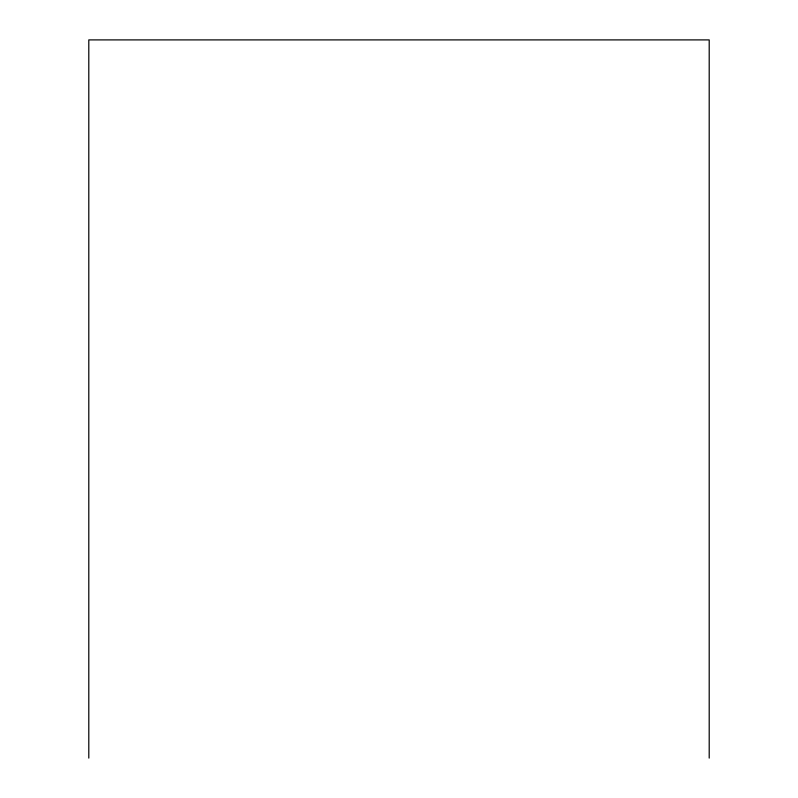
<?xml version="1.0" encoding="UTF-8"?>
<svg xmlns="http://www.w3.org/2000/svg" width="798" height="798" viewBox="0 0 798 798"><rect width="100%" height="100%" fill="white"/><g stroke="black" fill="none" stroke-linecap="round" stroke-linejoin="round"><path stroke-width="1.2" d="M709.203 758.1L709.203 39.9L88.797 39.9L88.797 758.1"/></g></svg>
